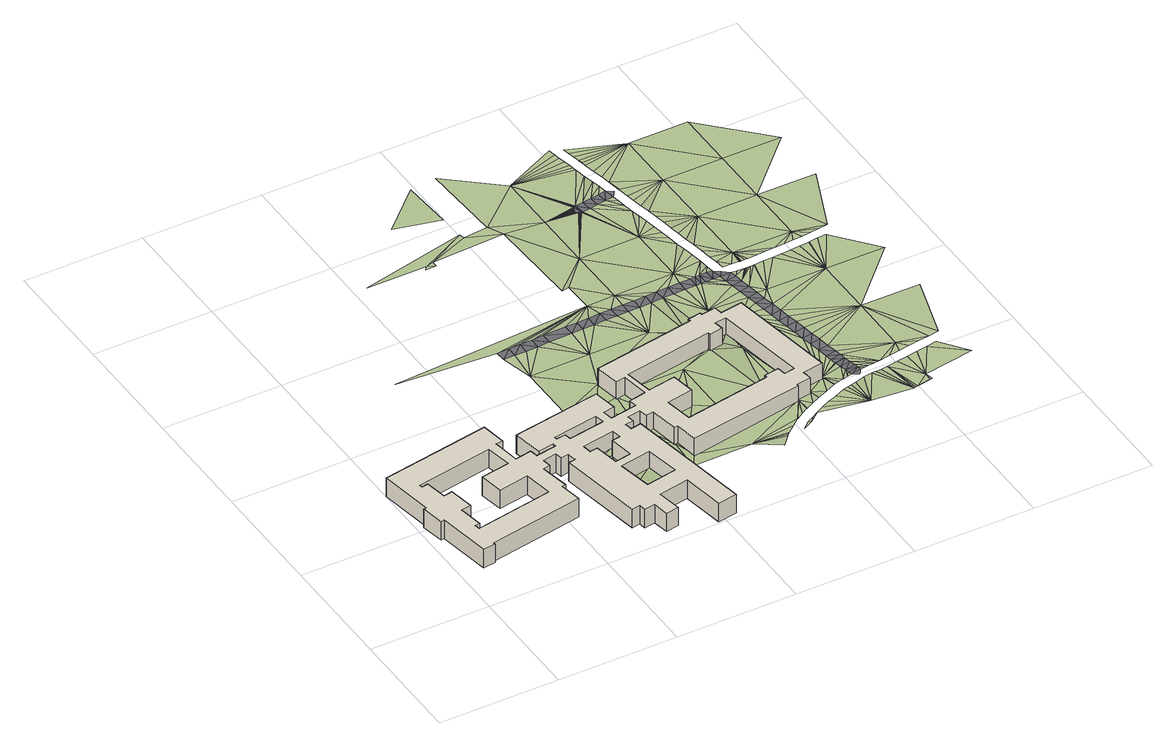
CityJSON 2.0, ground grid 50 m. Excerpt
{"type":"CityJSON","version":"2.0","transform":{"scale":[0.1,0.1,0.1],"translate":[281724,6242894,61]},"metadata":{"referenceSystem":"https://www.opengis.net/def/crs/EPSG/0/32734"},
"CityObjects":{
"building1":{"type":"Building","attributes":{"osm_building":"dormitory","osm_building:levels":"2","osm_residential":"university","osm_type":"multipolygon","osm_address":"Richard Sacco Residence Bellville 7530 Cape Town","plus_code":"4FRW3J9R+F23","ground_height":62.81,"building_height":6.9,"roof_height":69.71},"geometry":[{"type":"Solid","lod":"1","boundaries":[[[[0,1,2,3]],[[1,4,5,2]],[[4,6,7,5]],[[6,8,9,7]],[[8,10,11,9]],[[10,12,13,11]],[[12,14,15,13]],[[14,16,17,15]],[[16,18,19,17]],[[18,20,21,19]],[[20,22,23,21]],[[22,24,25,23]],[[24,26,27,25]],[[26,28,29,27]],[[28,30,31,29]],[[30,32,33,31]],[[32,34,35,33]],[[34,36,37,35]],[[36,38,39,37]],[[38,40,41,39]],[[40,42,43,41]],[[42,44,45,43]],[[44,46,47,45]],[[46,48,49,47]],[[48,50,51,49]],[[50,52,53,51]],[[52,54,55,53]],[[54,56,57,55]],[[56,58,59,57]],[[58,60,61,59]],[[60,62,63,61]],[[62,64,65,63]],[[64,66,67,65]],[[66,68,69,67]],[[68,70,71,69]],[[70,72,73,71]],[[72,74,75,73]],[[74,76,77,75]],[[76,78,79,77]],[[78,80,81,79]],[[80,82,83,81]],[[82,84,85,83]],[[84,86,87,85]],[[86,88,89,87]],[[88,90,91,89]],[[90,92,93,91]],[[92,94,95,93]],[[94,96,97,95]],[[96,98,99,97]],[[98,100,101,99]],[[100,102,103,101]],[[102,104,105,103]],[[104,106,107,105]],[[106,108,109,107]],[[108,110,111,109]],[[110,112,113,111]],[[112,114,115,113]],[[114,116,117,115]],[[116,118,119,117]],[[118,120,121,119]],[[120,122,123,121]],[[122,124,125,123]],[[124,126,127,125]],[[126,128,129,127]],[[128,130,131,129]],[[130,132,133,131]],[[132,134,135,133]],[[134,136,137,135]],[[136,138,139,137]],[[138,140,141,139]],[[140,142,143,141]],[[142,0,3,143]],[[144,145,146,147]],[[145,148,149,146]],[[148,150,151,149]],[[150,144,147,151]],[[152,153,154,155]],[[153,156,157,154]],[[156,158,159,157]],[[158,160,161,159]],[[160,162,163,161]],[[162,164,165,163]],[[164,166,167,165]],[[166,152,155,167]],[[168,169,170,171]],[[169,172,173,170]],[[172,174,175,173]],[[174,176,177,175]],[[176,178,179,177]],[[178,180,181,179]],[[180,182,183,181]],[[182,184,185,183]],[[184,186,187,185]],[[186,188,189,187]],[[188,190,191,189]],[[190,192,193,191]],[[192,194,195,193]],[[194,196,197,195]],[[196,198,199,197]],[[198,168,171,199]],[[200,201,202,203]],[[201,204,205,202]],[[204,206,207,205]],[[206,208,209,207]],[[208,210,211,209]],[[210,200,203,211]],[[212,213,214,215]],[[213,216,217,214]],[[216,218,219,217]],[[218,220,221,219]],[[220,222,223,221]],[[222,224,225,223]],[[224,226,227,225]],[[226,228,229,227]],[[228,230,231,229]],[[230,232,233,231]],[[232,234,235,233]],[[234,236,237,235]],[[236,238,239,237]],[[238,240,241,239]],[[240,242,243,241]],[[242,212,215,243]],[[3,2,5,7,9,11,13,15,17,19,21,23,25,27,29,31,33,35,37,39,41,43,45,47,49,51,53,55,57,59,61,63,65,67,69,71,73,75,77,79,81,83,85,87,89,91,93,95,97,99,101,103,105,107,109,111,113,115,117,119,121,123,125,127,129,131,133,135,137,139,141,143],[147,146,149,151],[155,154,157,159,161,163,165,167],[171,170,173,175,177,179,181,183,185,187,189,191,193,195,197,199],[203,202,205,207,209,211],[215,214,217,219,221,223,225,227,229,231,233,235,237,239,241,243]],[[142,140,138,136,134,132,130,128,126,124,122,120,118,116,114,112,110,108,106,104,102,100,98,96,94,92,90,88,86,84,82,80,78,76,74,72,70,68,66,64,62,60,58,56,54,52,50,48,46,44,42,40,38,36,34,32,30,28,26,24,22,20,18,16,14,12,10,8,6,4,1,0],[150,148,145,144],[166,164,162,160,158,156,153,152],[198,196,194,192,190,188,186,184,182,180,178,176,174,172,169,168],[210,208,206,204,201,200],[242,240,238,236,234,232,230,228,226,224,222,220,218,216,213,212]]]]}]},
"terrain1":{"type":"TINRelief","geometry":[{"type":"CompositeSurface","lod":"1","boundaries":[[[244,245,246]],[[247,248,249]],[[250,251,249]],[[244,246,252]],[[247,253,248]],[[250,249,248]],[[246,254,252]],[[255,256,257]],[[250,248,258]],[[259,260,261]],[[262,263,264]],[[265,260,259]],[[266,267,265]],[[264,263,268]],[[260,265,269]],[[270,271,272]],[[273,260,274]],[[272,275,276]],[[276,275,277]],[[278,279,280]],[[267,281,265]],[[282,277,264]],[[260,269,274]],[[269,265,281]],[[272,283,270]],[[268,282,264]],[[267,284,281]],[[285,269,281]],[[277,282,286]],[[284,287,281]],[[288,283,272]],[[277,286,276]],[[289,286,282]],[[290,284,267]],[[291,272,276]],[[288,272,291]],[[286,289,292]],[[293,280,279]],[[288,291,294]],[[295,296,297]],[[298,280,293]],[[299,300,301]],[[302,303,304]],[[305,301,306]],[[305,307,301]],[[298,308,280]],[[309,294,291]],[[310,296,295]],[[280,308,311]],[[312,291,276]],[[313,309,291]],[[304,314,302]],[[307,299,301]],[[315,284,290]],[[280,311,316]],[[313,291,317]],[[304,296,314]],[[318,290,319]],[[320,310,295]],[[310,314,296]],[[290,318,321]],[[321,322,290]],[[322,323,290]],[[324,280,316]],[[317,291,312]],[[290,323,325]],[[326,299,307]],[[327,302,314]],[[328,280,324]],[[329,290,325]],[[312,276,330]],[[307,331,326]],[[332,333,334]],[[314,310,335]],[[280,328,336]],[[337,317,312]],[[290,329,315]],[[280,336,338]],[[339,337,312]],[[320,335,310]],[[340,341,342]],[[343,280,344]],[[339,312,345]],[[338,344,280]],[[346,314,335]],[[326,331,347]],[[348,315,329]],[[349,342,341]],[[327,314,346]],[[350,343,351]],[[348,352,315]],[[353,345,312]],[[344,338,354]],[[341,355,349]],[[350,351,331]],[[356,315,352]],[[312,330,357]],[[344,351,343]],[[358,315,356]],[[312,359,353]],[[360,344,354]],[[312,357,359]],[[361,315,358]],[[346,335,362]],[[363,364,315]],[[360,365,344]],[[335,366,362]],[[363,315,361]],[[347,331,367]],[[366,368,369]],[[370,346,362]],[[363,361,371]],[[372,359,357]],[[365,373,344]],[[362,366,369]],[[372,357,374]],[[331,351,367]],[[371,375,363]],[[376,355,377]],[[370,378,379]],[[380,347,381]],[[363,375,382]],[[362,378,370]],[[374,383,384]],[[362,369,378]],[[376,377,385]],[[386,351,344]],[[387,363,388]],[[381,347,367]],[[389,372,374]],[[386,344,373]],[[382,388,363]],[[389,374,384]],[[377,390,385]],[[389,391,372]],[[388,382,392]],[[351,393,367]],[[390,377,394]],[[395,396,384]],[[392,397,388]],[[389,398,391]],[[399,386,373]],[[397,400,388]],[[389,384,396]],[[377,401,394]],[[402,388,400]],[[401,377,403]],[[402,404,388]],[[351,405,393]],[[405,351,406]],[[407,398,389]],[[408,406,351]],[[409,386,399]],[[408,351,410]],[[410,351,411]],[[351,386,412]],[[403,377,413]],[[414,381,367]],[[404,415,388]],[[412,411,351]],[[367,416,417]],[[418,416,367]],[[419,367,417]],[[420,367,419]],[[367,421,418]],[[420,422,367]],[[367,423,421]],[[424,367,422]],[[367,425,423]],[[426,367,424]],[[425,367,427]],[[388,428,396]],[[429,367,426]],[[427,367,393]],[[407,389,430]],[[431,367,429]],[[432,367,431]],[[432,433,367]],[[388,415,434]],[[367,433,435]],[[436,388,434]],[[437,388,436]],[[438,413,377]],[[435,439,367]],[[437,440,388]],[[367,439,414]],[[440,441,388]],[[404,442,443]],[[444,386,409]],[[441,445,388]],[[446,389,396]],[[447,388,445]],[[443,415,404]],[[428,388,447]],[[448,449,442]],[[449,443,442]],[[389,450,430]],[[377,451,438]],[[381,414,452]],[[386,444,453]],[[454,381,452]],[[454,455,381]],[[434,415,436]],[[381,455,456]],[[381,456,457]],[[396,428,458]],[[396,458,459]],[[446,460,389]],[[461,396,459]],[[450,389,460]],[[462,396,461]],[[396,462,463]],[[377,464,451]],[[463,465,396]],[[466,411,412]],[[412,467,466]],[[446,396,465]],[[468,467,412]],[[386,453,469]],[[470,430,450]],[[470,450,471]],[[412,472,468]],[[473,474,475]],[[412,386,476]],[[477,469,453]],[[478,474,479]],[[480,471,481]],[[479,474,473]],[[381,457,482]],[[481,471,450]],[[483,484,478]],[[485,386,469]],[[486,487,477]],[[485,488,386]],[[451,464,489]],[[488,476,386]],[[478,479,483]],[[490,484,491]],[[492,490,491]],[[480,481,493]],[[477,487,469]],[[464,494,489]],[[486,495,487]],[[472,412,496]],[[491,484,483]],[[457,497,498]],[[412,476,499]],[[472,496,500]],[[464,501,494]],[[502,412,499]],[[464,503,504]],[[412,502,505]],[[412,505,506]],[[504,503,507]],[[501,464,504]],[[508,381,482]],[[412,506,509]],[[508,510,381]],[[511,497,512]],[[381,510,513]],[[514,492,515]],[[496,412,509]],[[516,517,518]],[[519,381,513]],[[515,520,514]],[[521,381,519]],[[522,516,518]],[[521,523,381]],[[524,522,518]],[[500,525,526]],[[496,525,500]],[[482,457,498]],[[527,528,529]],[[530,531,512]],[[507,532,504]],[[491,515,492]],[[511,498,497]],[[533,529,534]],[[520,535,536]],[[537,538,539]],[[540,534,524]],[[525,541,526]],[[536,535,542]],[[512,531,511]],[[526,541,543]],[[544,545,507]],[[527,529,533]],[[535,546,542]],[[532,507,545]],[[532,547,504]],[[546,535,548]],[[530,549,531]],[[518,550,524]],[[535,551,548]],[[552,533,534]],[[552,534,553]],[[551,535,554]],[[555,553,534]],[[537,556,557]],[[557,556,558]],[[555,534,540]],[[556,537,539]],[[556,559,558]],[[544,532,545]],[[491,560,515]],[[540,524,550]],[[547,532,561]],[[517,554,562]],[[539,563,556]],[[518,564,550]],[[559,565,566]],[[515,535,520]],[[556,563,567]],[[568,566,565]],[[567,569,556]],[[564,518,570]],[[571,515,560]],[[518,517,562]],[[568,565,572]],[[573,574,575]],[[576,572,565]],[[577,556,569]],[[578,561,532]],[[565,579,576]],[[580,579,565]],[[556,565,559]],[[581,556,577]],[[570,518,582]],[[583,584,585]],[[556,581,586]],[[571,587,515]],[[578,532,588]],[[580,589,590]],[[591,590,589]],[[592,591,589]],[[589,574,592]],[[575,574,589]],[[535,562,554]],[[593,556,586]],[[515,587,594]],[[582,518,562]],[[589,580,565]],[[595,596,575]],[[556,593,597]],[[595,598,596]],[[588,532,599]],[[600,598,595]],[[584,600,595]],[[515,594,601]],[[585,584,595]],[[601,535,515]],[[595,602,585]],[[602,595,603]],[[603,595,604]],[[565,556,605]],[[589,595,575]],[[562,606,582]],[[597,605,556]],[[607,588,599]],[[601,608,535]],[[562,609,606]],[[562,610,609]],[[565,611,589]],[[597,612,605]],[[613,610,562]],[[614,535,608]],[[612,615,605]],[[605,611,565]],[[613,562,616]],[[562,535,617]],[[618,616,562]],[[605,615,619]],[[595,589,620]],[[562,621,618]],[[619,622,605]],[[611,620,589]],[[622,623,605]],[[617,621,562]],[[605,624,611]],[[605,623,624]],[[620,625,595]],[[624,626,611]],[[620,611,627]],[[620,627,625]]]}]},
"road1":{"type":"Road","attributes":{"osm_access":"private","osm_highway":"service","osm_is_in":"Bellville Campus, Cape Peninsula University of Technology, Bellville, Western Cape, South Africa","osm_lanes":"2","osm_maxspeed":"30","osm_name":"Design Way","osm_surface":"asphalt"},"geometry":[{"type":"MultiSurface","lod":"1","boundaries":[[[293,279,271]],[[293,271,270]],[[270,298,293]],[[298,270,283]],[[298,283,288]],[[298,288,308]],[[288,294,308]],[[308,294,311]],[[311,294,309]],[[316,311,309]],[[324,316,309]],[[309,313,324]],[[313,328,324]],[[317,328,313]],[[328,317,336]],[[336,317,337]],[[336,337,339]],[[339,338,336]],[[338,339,345]],[[354,338,345]],[[354,345,353]],[[353,360,354]],[[353,365,360]],[[365,353,359]],[[359,373,365]],[[372,373,359]],[[373,372,399]],[[399,372,391]],[[399,391,398]],[[399,398,409]],[[409,398,407]],[[409,407,444]],[[453,444,407]],[[407,430,453]],[[453,430,477]],[[477,430,470]],[[470,471,477]],[[477,471,480]],[[477,480,486]],[[480,495,486]],[[480,493,495]],[[628,495,493]]]}]},
"road2":{"type":"Road","attributes":{"osm_access":"private","osm_highway":"service","osm_is_in":"Bellville Campus, Cape Peninsula University of Technology, Bellville, Western Cape, South Africa","osm_lanes":"2","osm_maxspeed":"30","osm_name":"Science Way","osm_surface":"asphalt"},"geometry":[{"type":"MultiSurface","lod":"1","boundaries":[[[517,465,463]],[[462,461,554]],[[517,463,462]],[[459,551,461]],[[458,548,459]],[[546,458,428]],[[428,447,542]],[[516,465,517]],[[517,462,554]],[[551,554,461]],[[447,445,536]],[[459,548,551]],[[465,516,446]],[[493,481,528]],[[460,446,522]],[[522,524,460]],[[446,516,522]],[[460,524,450]],[[481,450,534]],[[529,528,481]],[[493,528,628]],[[481,534,529]],[[450,524,534]],[[474,443,449]],[[449,448,474]],[[484,415,443]],[[437,436,490]],[[415,490,436]],[[484,490,415]],[[437,490,440]],[[629,475,448]],[[478,484,443]],[[475,474,448]],[[478,443,474]],[[514,441,492]],[[520,445,514]],[[441,440,492]],[[520,536,445]],[[458,546,548]],[[428,542,546]],[[536,542,447]],[[445,441,514]],[[440,490,492]]]}]},
"road3":{"type":"Road","attributes":{"osm_access":"private","osm_highway":"service","osm_lanes":"2","osm_surface":"asphalt"},"geometry":[{"type":"MultiSurface","lod":"1","boundaries":[[[422,420,419]],[[419,417,421]],[[426,422,419]],[[421,417,416]],[[425,427,393]],[[423,393,405]],[[419,454,426]],[[423,405,421]],[[425,393,423]],[[421,466,419]],[[418,421,416]],[[421,405,466]],[[424,422,426]],[[431,429,432]],[[433,432,429]],[[429,435,433]],[[435,429,439]],[[454,452,414]],[[414,439,454]],[[454,439,429]],[[429,426,454]],[[405,406,408]],[[419,466,454]],[[454,466,467]],[[457,454,467]],[[410,411,405]],[[410,405,408]],[[405,411,466]],[[468,457,467]],[[472,457,468]],[[512,500,526]],[[472,500,497]],[[549,526,543]],[[455,454,456]],[[456,454,457]],[[500,512,497]],[[530,512,526]],[[526,549,530]],[[457,472,497]],[[543,630,549]]]}]}
},
"vertices":[
[621,489,2],[683,135,2],[683,135,87],[621,489,87],[717,141,2],[717,141,87],[722,112,2],[722,112,87],[768,120,2],[768,120,87],[780,53,2],[780,53,87],[833,62,2],[833,62,87],[816,161,2],[816,161,87],[942,183,2],[942,183,87],[972,8,2],[972,8,87],[1053,22,2],[1053,22,87],[962,555,2],[962,555,87],[918,547,2],[918,547,87],[913,577,2],[913,577,87],[948,583,2],[948,583,87],[943,611,2],[943,611,87],[997,620,2],[997,620,87],[1003,586,2],[1003,586,87],[1037,592,2],[1037,592,87],[1056,474,2],[1056,474,87],[1072,476,2],[1072,476,87],[1087,381,2],[1087,381,87],[1568,459,2],[1568,459,87],[1570,467,2],[1570,467,87],[1631,477,2],[1631,477,87],[1625,515,2],[1625,515,87],[1711,529,2],[1711,529,87],[1635,985,2],[1635,985,87],[1543,970,2],[1543,970,87],[1537,1007,2],[1537,1007,87],[1477,997,2],[1477,997,87],[1476,1007,2],[1476,1007,87],[1420,998,2],[1420,998,87],[1422,986,2],[1422,986,87],[991,913,2],[991,913,87],[1009,810,2],[1009,810,87],[1048,817,2],[1048,817,87],[1067,704,2],[1067,704,87],[995,691,2],[995,691,87],[1001,657,2],[1001,657,87],[887,637,2],[887,637,87],[880,679,2],[880,679,87],[928,688,2],[928,688,87],[911,788,2],[911,788,87],[539,725,2],[539,725,87],[560,602,2],[560,602,87],[628,613,2],[628,613,87],[630,598,2],[630,598,87],[542,583,2],[542,583,87],[536,617,2],[536,617,87],[467,605,2],[467,605,87],[449,715,2],[449,715,87],[478,720,2],[478,720,87],[461,823,2],[461,823,87],[2,745,2],[2,745,87],[40,520,2],[40,520,87],[29,518,2],[29,518,87],[46,423,2],[46,423,87],[60,426,2],[60,426,87],[98,203,2],[98,203,87],[150,212,2],[150,212,87],[148,219,2],[148,219,87],[547,289,2],[547,289,87],[531,381,2],[531,381,87],[546,383,2],[546,383,87],[524,503,2],[524,503,87],[554,509,2],[554,509,87],[548,545,2],[548,545,87],[606,555,2],[606,555,87],[611,525,2],[611,525,87],[645,532,2],[645,532,87],[652,494,2],[652,494,87],[804,234,2],[777,374,2],[777,374,87],[804,234,87],[907,398,2],[907,398,87],[934,258,2],[934,258,87],[823,522,2],[841,421,2],[841,421,87],[823,522,87],[773,409,2],[773,409,87],[755,512,2],[755,512,87],[721,506,2],[721,506,87],[715,543,2],[715,543,87],[852,567,2],[852,567,87],[859,528,2],[859,528,87],[307,575,2],[325,474,2],[325,474,87],[307,575,87],[451,496,2],[451,496,87],[472,378,2],[472,378,87],[146,320,2],[146,320,87],[142,340,2],[142,340,87],[163,344,2],[163,344,87],[146,444,2],[146,444,87],[187,452,2],[187,452,87],[169,556,2],[169,556,87],[132,549,2],[132,549,87],[116,639,2],[116,639,87],[89,634,2],[89,634,87],[87,646,2],[87,646,87],[410,703,2],[410,703,87],[429,596,2],[429,596,87],[697,609,2],[692,637,2],[692,637,87],[697,609,87],[654,631,2],[654,631,87],[652,642,2],[652,642,87],[843,673,2],[843,673,87],[850,634,2],[850,634,87],[1557,584,2],[1494,573,2],[1494,573,87],[1557,584,87],[1496,561,2],[1496,561,87],[1132,498,2],[1132,498,87],[1112,612,2],[1112,612,87],[1222,631,2],[1222,631,87],[1205,731,2],[1205,731,87],[1089,711,2],[1089,711,87],[1069,827,2],[1069,827,87],[1443,891,2],[1443,891,87],[1444,880,2],[1444,880,87],[1500,890,2],[1500,890,87],[1494,928,2],[1494,928,87],[1542,936,2],[1542,936,87],[1608,554,2],[1608,554,87],[1563,547,2],[1563,547,87],
[778,374,18],[804,234,18],[802,326,9],[773,409,18],[823,522,18],[755,512,18],[852,567,18],[715,543,18],[907,398,18],[841,421,18],[934,258,18],[843,673,18],[692,637,18],[850,634,18],[860,528,18],[918,547,11],[948,583,15],[913,577,11],[880,679,11],[887,638,11],[928,688,15],[962,555,15],[1050,77,12],[1050,326,13],[1000,657,15],[1003,586,15],[815,1210,15],[767,1209,15],[802,1076,13],[943,611,15],[997,620,15],[802,826,12],[991,913,15],[911,788,12],[357,1288,10],[766,1253,15],[1185,1322,21],[1056,474,15],[995,691,15],[863,1210,15],[1087,381,13],[1037,592,15],[1009,810,15],[1072,477,15],[911,1211,15],[1067,704,15],[1299,326,16],[1050,1076,16],[1048,817,15],[814,1254,15],[960,1212,18],[1132,498,18],[1222,631,18],[1112,612,18],[862,1255,15],[998,1921,15],[553,1825,12],[802,1825,13],[1069,827,18],[1089,712,18],[1205,731,18],[833,1810,13],[789,1808,13],[832,1832,13],[911,1255,15],[1056,1214,18],[1299,576,18],[959,1256,18],[1299,1076,20],[1104,1215,18],[1299,826,19],[1568,459,22],[1055,1258,18],[1152,1215,18],[1430,296,20],[1397,262,16],[1496,561,18],[1436,302,20],[1442,309,20],[1444,311,20],[1103,1258,18],[1477,338,20],[1001,1899,15],[1443,891,18],[1152,1259,18],[1510,365,20],[1422,986,20],[1138,1845,15],[977,2240,13],[802,2075,13],[990,2029,13],[1494,573,18],[1200,1260,21],[1201,1216,21],[1248,1261,21],[1249,1217,21],[1505,304,20],[1548,326,20],[1536,330,20],[1180,1448,21],[1299,1325,21],[1297,1218,21],[1444,880,18],[1105,1908,15],[1512,366,20],[1564,346,20],[1152,1447,18],[1299,1575,20],[1542,384,20],[1345,1219,21],[1296,1262,21],[1593,363,20],[1571,402,20],[1420,998,20],[1573,402,20],[1394,1219,21],[1345,1263,21],[1607,419,20],[1548,826,23],[1631,477,22],[1570,467,22],[1393,1263,21],[1557,584,18],[1299,1825,18],[1563,547,18],[1608,554,18],[1500,890,18],[1641,436,20],[1442,1220,24],[1441,1264,24],[1475,1007,24],[1642,436,20],[1626,380,20],[1796,326,19],[1542,936,18],[1494,928,18],[1090,2254,13],[1299,2075,16],[1685,454,21],[1477,997,24],[1537,1007,24],[1660,396,20],[1548,1325,24],[1625,515,22],[1711,529,21],[1548,1076,24],[1702,413,19],[1490,1221,24],[1729,472,21],[1432,1810,20],[1744,430,19],[1543,970,24],[1635,985,24],[1731,472,21],[1538,1222,24],[1489,1265,24],[1751,478,21],[1763,436,19],[1771,484,21],[1782,441,19],[1772,484,21],[1433,1809,20],[1435,1808,20],[1586,1223,24],[1437,1807,20],[1538,1266,24],[1439,1807,20],[1442,1806,20],[1548,1575,22],[1803,446,19],[1432,1846,20],[1801,552,21],[1424,1821,20],[1423,1823,20],[1425,1819,20],[1423,1825,18],[1423,1827,18],[1426,1817,20],[1423,1829,18],[1427,1815,20],[1423,1831,18],[1428,1813,20],[1423,1833,20],[1430,1812,20],[1765,762,22],[1424,1835,20],[1606,1223,24],[1425,1837,20],[1426,1839,20],[1427,1841,20],[1796,576,21],[1428,1843,20],[1796,579,21],[1795,580,21],[1843,455,21],[1430,1844,20],[1791,605,21],[1787,630,21],[1793,489,21],[1807,526,21],[1586,1267,24],[1780,674,21],[1714,1070,22],[1772,718,22],[1813,493,21],[1810,509,21],[1699,1158,22],[1879,460,21],[1433,1847,20],[1605,1267,24],[1435,1848,20],[1437,1849,20],[1439,1849,20],[1442,1850,20],[1758,806,22],[1750,850,22],[1706,1114,22],[1743,894,22],[1736,938,22],[1728,982,22],[1970,311,18],[1721,1026,22],[1444,1806,20],[1446,1806,20],[1448,1806,20],[1670,1339,24],[1625,1223,24],[1626,1223,24],[1483,1812,20],[1873,503,21],[1853,518,21],[1857,501,21],[1648,1472,22],[1623,1267,24],[1850,535,21],[1890,506,21],[1657,1225,24],[1693,1192,22],[1552,2034,18],[1917,509,21],[1844,561,21],[1662,1385,24],[1654,1269,24],[1675,1302,22],[1655,1431,24],[1896,462,21],[1839,588,21],[1943,512,18],[1835,612,21],[1688,1227,22],[1922,465,18],[1680,1270,22],[1606,1723,20],[1477,1855,20],[1560,1987,18],[1641,1514,22],[1518,1817,20],[1949,469,18],[1634,1556,22],[1978,312,18],[1950,469,18],[1627,1598,22],[1620,1640,22],[1987,314,18],[1549,2051,18],[1613,1682,22],[1546,2068,18],[1569,1941,20],[1512,1860,20],[1541,2096,18],[1830,638,21],[2045,576,19],[1764,1034,22],[1772,990,22],[1796,1076,22],[1535,2124,18],[1823,682,21],[1530,2151,18],[1757,1078,22],[1525,2179,18],[1750,1122,22],[1599,1765,20],[1554,1822,20],[1756,1225,22],[1732,1227,22],[1737,1200,22],[1548,1866,20],[1575,1905,20],[2048,360,18],[1788,1223,22],[1742,1165,22],[2045,826,20],[1816,726,22],[1719,1309,22],[1725,1271,22],[1759,1269,22],[1813,1223,22],[1594,1797,20],[1808,770,22],[1589,1828,20],[2054,325,18],[2045,326,18],[1801,814,22],[1995,476,18],[1794,858,22],[1581,1871,20],[1827,1223,22],[1786,902,22],[1789,1223,22],[1794,1223,22],[1779,946,22],[1800,1223,22],[1796,1325,22],[1713,1345,22],[1706,1392,22],[1699,1438,22],[1988,520,18],[2041,484,18],[2045,1076,20],[1790,1268,22],[1829,1223,22],[1796,1575,20],[1692,1480,20],[1795,1267,22],[1685,1522,20],[1800,1267,22],[1869,1225,22],[2034,527,18],[1678,1563,20],[1628,1857,20],[1628,1856,20],[1618,1912,20],[1671,1605,22],[1814,1267,22],[2086,491,18],[1664,1647,22],[1657,1689,22],[1827,1267,22],[1909,1228,22],[1589,2076,18],[1592,2059,18],[1589,2077,18],[1866,1269,22],[2079,535,18],[2132,498,18],[1796,1825,18],[1650,1731,20],[1642,1773,20],[1637,1805,20],[1906,1272,22],[2125,542,18],[1796,2075,17],[1612,1949,20],[1945,1275,21],[1604,1995,18],[2262,397,16],[1595,2041,18],[2170,549,17],[1584,2104,18],[1579,2132,18],[1573,2160,18],[2045,1325,21],[1948,1231,21],[2177,506,17],[2215,557,17],[1988,1233,21],[2028,1236,21],[2045,1575,20],[1985,1277,21],[2068,1239,21],[2293,826,17],[2025,1280,21],[2069,1239,21],[2293,1076,18],[2107,1244,21],[2064,1282,21],[2045,1825,18],[2146,1248,21],[2102,1287,21],[2140,1292,21],[2179,1297,19],[2045,2075,17],[2293,1575,18],[2293,1825,17],
[1706,1250,22],
[1839,477,21],
[1607,1853,20]
]}
